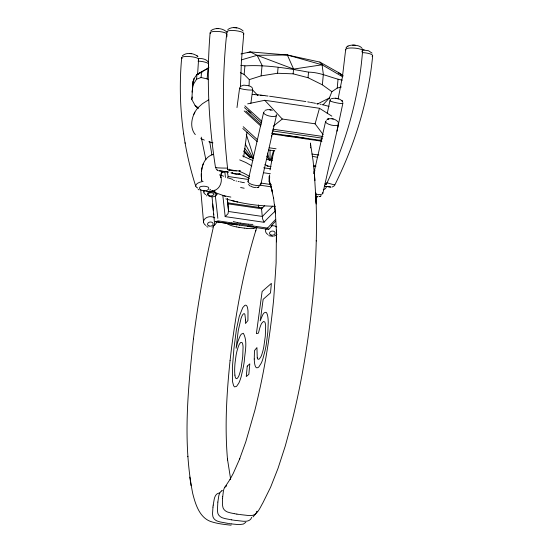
<?xml version="1.0" encoding="UTF-8"?>
<svg xmlns="http://www.w3.org/2000/svg" width="553" height="553" viewBox="0 0 553 553"><rect width="100%" height="100%" fill="white"/><g stroke="black" fill="none" stroke-linecap="round" stroke-linejoin="round"><path stroke-width="0.83" d="M270.03 160.432L270.037 150.174M201.41 177.942L201.817 180.983C200.124 171.188 202.204 157.958 212.953 154.391M239.477 514.504L248.242 515.493A32.751 29.98 37.9 0 0 249.845 515.548C256.986 516.454 260.034 507.543 262.862 502.877L270.604 487.207L278 468.419L285.272 446.036L291.998 421.303C302.242 379.904 309.016 337.683 313.067 295.233L313.088 294.998C316.164 261.051 317.374 226.896 315.749 192.831L316.198 203.981M316.268 241.011L316.281 240.368M240.472 86.303L241.398 61.411L243.776 33.602M198.188 108.409L195.071 105.443L191.815 99.485L192.976 81.568L194.062 78.54L196.986 74.455L208.93 67.625M249.05 86.233L249.292 79.625L244.136 74.475L240.327 72.623M310.572 146.891L310.516 147.907M197.601 74.206L198.582 59.282M222.576 498.716L222.513 504.564A18.062 16.535 37.9 0 0 222.672 506.092C222.887 509.583 225.977 511.857 229.17 512.527A32.758 29.98 37.9 0 0 230.753 512.942L234.002 513.613M222.576 498.668L222.7 496.829M210.105 32.917C206.352 77.793 208.605 123.063 215.504 167.538M226.827 36.837L227.013 34.334A8.489 2.122 4.8 0 0 217.474 31.424A8.489 2.122 4.8 0 0 210.43 33.574M222.7 496.781L223.405 491.029A18.083 16.549 37.9 0 1 223.765 489.578L223.896 489.17A9.85 9.014 37.9 0 1 224.47 487.87A5.751 5.267 37.9 0 1 226.212 485.983M269.173 176.117L269.166 176.22A32.461 30.235 -25.4 0 0 269.083 178.909L269.117 179.753A10.555 9.836 -25.4 0 0 270.528 184.605M181.702 57.63C177.679 100.874 182.449 144.9 195.748 186.243M345.701 49.314L342.452 76.756L338.07 99.215M362.609 50.682C359.091 96.962 346.095 142.252 326.415 184.204M192.002 92.088L194.062 78.54M193.55 84.084L196.543 79.217L196.986 74.455L208.08 68.372L207.105 78.885L208.557 79.687M196.543 79.217L201.064 77.517L201.575 71.973M244.136 74.475L244.938 65.869C266.276 64.673 287.622 68.213 308.539 72.16C320.429 72.201 330.894 77.925 342.252 80.15M249.292 79.625L261.106 75.879L262.081 65.365L257.117 55.314L250.191 51.906L240.984 53.966M261.106 75.879L277.558 73.259L278.069 67.715M341.353 86.973L337.226 88.065L331.897 91.687L322.371 84.823L308.028 77.71L293.145 73.839L293.588 69.077L287.346 54.989L250.191 51.906L247.751 52.742M308.028 77.71L308.539 72.16M322.371 84.823L323.346 74.309L322.074 64.805L319.904 62.088L287.346 54.989L257.117 55.314L241.53 59.848M337.226 88.065L338.021 79.459M208.253 68.413L208.64 64.293A8.489 2.067 6.2 0 0 198.009 61.12M217.847 502.089L217.433 510.066A18.062 17.136 48.8 0 0 217.55 511.643C217.626 515.168 220.654 517.587 223.889 518.258A32.758 31.072 48.8 0 0 225.458 518.679L231.437 519.827M230.083 360.411C226.661 393.439 224.615 426.812 227.553 459.965L227.449 458.976L230.663 479.347M226.917 31.687C221.829 77.455 222.479 123.775 227.725 169.501M217.854 502.041L218.732 496.103A18.083 17.15 48.8 0 1 219.126 494.603L219.278 494.182A9.85 9.346 48.8 0 1 219.887 492.834A5.751 5.454 48.8 0 1 221.691 490.877M193.439 338.913L193.446 338.837C198.271 300.777 205.073 262.979 213.721 225.603M372.66 55.749C368.45 100.764 354.874 144.623 334.786 185.027L334.351 184.909M212.967 507.115L212.566 513.253A18.062 17.509 67 0 0 212.642 514.857C212.608 518.389 215.573 520.905 218.822 521.569A32.758 31.749 67 0 0 220.391 521.991L228.451 523.477M212.974 507.06L213.202 505.131M193.446 338.837C187.889 390.003 182.67 442.497 192.707 493.442C195.465 504.377 199.702 518.465 212.006 521.921C218.193 523.815 224.684 524.527 231.099 525.184M230.083 360.452L231.569 347.768C236.712 308.173 244.046 268.744 255.804 230.546L255.617 231.154L256.875 227.283M230.864 197.082L223.861 195.748L214.923 192.479A6.954 5.641 82.4 0 1 213.838 191.877L213.824 191.366M213.209 505.076L214.253 499.034A18.083 17.53 67 0 1 214.688 497.506L214.854 497.071A9.85 9.546 67 0 1 215.504 495.702A5.751 5.578 67 0 1 217.37 493.705A6.906 6.691 67 0 1 219.002 493.124A10.631 10.307 67 0 1 219.797 492.958M236.988 107.593L239.615 88.024M243.666 156.969L246.984 132.285M250.868 103.349L252.693 89.731M201.492 171.368L202.087 167.538M191.815 99.485L192.237 96.975M270.002 169.916L271.668 161.324M271.682 161.234L272.442 157.709M327.252 113.337L329.92 100.715M336.964 131.172L342.839 103.39M272.463 157.612L274.081 150.672M247.972 181.419L263.567 112.563M260.864 184.225L276.472 115.28M313.772 173.677L325.565 121.612M322.862 193.28L338.471 124.335M323.229 134.718L315.099 123.817L319.468 108.284L264.769 100.293L247.675 103.846M270.776 159.706L273.5 150.762M257.014 511.262L256.869 511.691M202.329 166.536L203.428 163.308M317.104 196.536L315.632 200.359L317.069 196.626M256.834 511.767L256.115 513.212M251.691 517.345C250.813 520.421 247.44 521.479 244.557 521.279A32.751 31.072 48.8 0 1 242.954 521.23L234.175 520.249M331.897 91.687L329.36 97.964L322.959 104.883M197.483 108.298C191.773 115.321 189.029 127.155 195.299 134.628M227.47 177.997L228.14 176.497L227.283 171.43M193.82 114.34L194.158 113.593M194.469 112.888L194.808 112.141M268.903 229.336L272.187 225.624M326.394 187.253L325.157 188.815L323.27 189.797M346.054 47.869L346.275 47.496M271.371 159.962L272.712 157.778M314.581 171.188L314.961 170.607M224.739 487.421L230.331 478.926L230.083 479.34L233.318 473.264L239.802 458.637L239.387 459.605L245.809 441.771L254.829 410.43C264.009 373.745 270.12 336.314 273.735 298.675L276.141 262.71L276.403 230.083L276.583 241.868M210.693 31.065L210.949 30.712M245.809 522.302L243.348 524.071L239.497 524.59A32.751 31.749 67 0 1 237.88 524.548L231.811 523.947M182.296 55.86C186.368 52.003 194.103 53.019 197.96 56.662M253.025 516.937L255.652 513.82M346.524 47.164C348.743 44.917 352.337 45.014 355.247 45.228M227.781 29.579C232.08 26.15 239.394 27.284 243.161 30.975M264.714 205.585L261.562 208.875L262.246 216.423L228.576 211.502L227.394 198.914M198.34 107.406L202.495 103.681L208.571 99.858M334.109 185.974L331.987 187.087M240.514 174.382L236.076 174.036L230.905 172.854M240.265 86.448L243.749 85.148L248.753 85.687M276.956 234.465L274.012 236.145M273.272 126.208L282.279 119.026L315.099 123.817M211.26 30.38C215.587 27.456 222.119 28.162 226.059 31.376M258.113 187.294L259.233 186.679M320.104 196.35L321.231 195.734M209.635 190.011L210.596 189.403M272.816 206.207A180.679 73.3 -66.7 0 0 263.221 215.573C261.134 217.129 263.325 220.398 264.099 222.299L225.168 216.61L228.064 213.652L228.472 210.499A180.679 0.615 84.6 0 0 227.29 198.555M348.024 46.065L347.215 46.535M220.986 173.296L222.188 172.612M317.173 104.178L329.36 97.964L330.611 100.065M264.991 110.372L267.7 109.591L271.032 109.909L269.919 109.688M326.989 119.427L328.745 118.777L327.77 119.061C331.351 118.01 336.051 118.971 338.222 122.206M202.357 71.959L196.986 74.455L198.61 74.067M321.217 140.939L321.604 140.78M318.963 140.607L322.046 139.391M331.33 98.745C335.153 97.549 341.035 98.31 342.895 102.291M256.91 187.633L258.044 187.315M320.042 196.37L319.537 196.571L320.678 196.121M257.539 187.515L258.68 187.073M212.02 227.096L212.967 226.744M264.901 164.435L268.101 166.239M236.967 224.808L215.635 221.684L218.062 220.868L267.507 228.085L268.647 229.44M216.665 221.525L216.707 221.511A6.601 4.853 -5.3 0 1 213.624 225.493M212.234 190.875C218.988 190.495 222.451 182.898 221.02 177.333M221.338 172.847L224.995 171.907M211.792 190.992L208.101 191.58M203.103 181.405L199.716 182.255A8.537 3.753 -6.6 0 0 197.767 188.055M247.094 228.43L247.378 228.451A35.558 23.897 19.7 0 0 249.368 228.589L249.811 228.603A19.396 13.037 19.7 0 0 251.905 228.589L253.302 228.437M342.632 76.812L322.074 64.805L293.588 69.077L257.117 55.314M253.233 226.357L252.666 226.405A19.396 13.293 20.1 0 1 250.564 226.426L250.184 226.419A35.558 24.373 20.1 0 1 248.138 226.281L247.848 226.26M272.995 236.366L268.71 235.682M216.652 28.632L218.511 28.632M204.327 190.578C207.748 191.608 211.419 187.08 206.269 186.52A5.468 2.447 2.1 0 0 203.442 186.23C196.951 185.905 199.287 191.22 204.327 190.578A6.595 3.677 -2.8 0 0 204.292 192.071M362.326 49.881L368.54 50.752L372.017 53.102M362.72 49.881L364.185 49.894M285.085 135.699L285.403 135.706A17.447 7.016 2.8 0 1 287.657 135.817L288.12 135.851A33.139 13.32 2.8 0 1 290.477 136.086L295.682 136.764M275.456 206.276C258.673 206.096 241.875 203.746 225.804 198.859M215.635 221.684L215.152 221.608L237.03 224.815M352.607 45.125C355.945 45.201 360.169 45.47 362.229 48.512M277.558 73.259L293.145 73.839M198.755 58.355C202.108 58.521 206.331 58.957 208.301 62.088M236.829 27.899L233.484 27.65M191.594 53.738L190.101 53.6M252.431 94.342L254.753 94.542M248.587 224.186L248.878 224.214A35.558 24.83 20.5 0 0 250.868 224.345L251.311 224.359A19.396 13.542 20.5 0 0 252.894 224.352M254.76 94.625L258.113 94.957M248.366 224.165L240.52 223.115M247.592 226.232L239.649 225.161M231.977 172.812L232.55 172.875M246.797 228.403L244.322 228.119M257.615 94.819L264.839 95.607M260.408 95.206L262.875 95.475M265.177 95.731L268.032 96.049M269.608 96.229L305.864 101.552M313.482 165.7L315.839 165.99M338.242 73.155L339.922 73.369L343.295 75.92M244.212 228.106L238.986 227.345M231.693 523.933L229.101 523.573M240.804 65.316L244.938 65.869M336.86 98.448L335.408 98.24M225.7 171.7L228.43 172.121L218.705 170.683L221.587 171.105M225.361 171.651L221.967 171.16M328.04 186.644L330.839 187.08L324.307 186.223M313.62 166.128L315.832 166.439M327.653 186.589L324.431 186.126M272.615 129.146L323.042 136.508M272.221 130.867L322.648 138.236M271.717 133.225L321.231 140.455M272.387 133.999L321.964 141.236M269.228 147.796L276.071 148.792M311.968 154.038L318.805 155.034M268.806 149.953L274.779 150.824M312.286 156.299L317.705 157.335M267.002 165.941L271.06 166.536M263.726 167.815L270.68 168.831M263.518 172.743L270.362 173.739M228.14 176.497L248.497 179.469M261.147 183.098L271.405 184.598M259.813 185.165L271.405 186.859M227.338 202.785L262.046 207.859M261.555 208.73L227.871 203.808L227.573 203.145M248.062 226.426L268.578 229.412M296.007 136.812L301.44 137.683A33.139 13.32 2.8 0 1 303.659 138.119L304.081 138.215A17.447 7.016 2.8 0 1 306.079 138.727M253.592 158.241L249.742 156.886L253.537 157.453M266.836 159.451L272.539 160.301M238.834 514.408L236.884 514.11M233.532 520.152L231.458 519.834M236.871 514.103L234.299 513.668M239.615 173.967L240.202 174.064M240.5 223.108L237.928 222.645M238.951 227.338L236.387 226.882M239.636 225.154L237.189 224.712M249.742 156.886L249.797 156.9A8.565 7.438 63.3 0 1 250.004 156.983M307.731 101.883L309.562 102.215M310.461 102.374L312.957 102.837M313.586 102.948L315.514 103.307M316.745 103.529L318.438 103.853M220.405 176.801L221.311 177.015M244.412 182.718L242.297 182.317M333.293 119.006L331.918 118.743M270.141 109.736L272.394 110.275M236.276 226.854L235.841 226.771A35.558 23.897 19.7 0 1 233.829 226.322L233.38 226.205A19.396 13.037 19.7 0 1 231.23 225.569L229.785 225.002A7.797 5.24 19.7 0 1 228.016 224.048M237.002 224.677L236.601 224.594A35.558 24.38 20.1 0 1 234.59 224.145L234.196 224.048A19.396 13.293 20.1 0 1 231.99 223.391L231.285 223.122M241.765 182.207L240.196 181.889M237.624 222.589L237.341 222.527A35.558 24.83 20.5 0 1 235.329 222.078L234.88 221.96A19.396 13.542 20.5 0 1 233.269 221.49M320.056 104.171L321.252 104.42M239.103 173.905L240.299 174.209M239.152 181.667L238.108 181.439M250.011 156.941L250.709 157.128M322.44 104.683L323.616 104.952M201.064 77.517L207.105 78.885M236.048 180.969L236.56 181.087M231.666 200.532L237.707 202.004M234.513 180.603L233.497 180.354M324.182 105.091L329.063 106.425M212.96 142.895L208.799 141.713M287.346 54.989L322.074 64.805M326.629 182.711L334.786 185.027M207.942 227.089L206.711 226.626M242.511 155.891L252.859 160.557M250.765 157.142L253.212 158.421M228.202 177.921L232.931 179.462M239.705 159.886L245.878 162.527L251.836 165.935M220.039 174.741L223.654 176.241M204.334 140.116L200.794 138.506M249.818 86.061L251.733 87.174L252.673 88.632M217.046 170.013L217.612 170.345L215.857 168.61M319.904 62.088L339.922 73.369L341.706 75.215M198.154 189.347L199.087 189.893M223.046 195.506L225.209 196.274A4.528 2.468 66.7 0 0 225.444 196.246M319.468 108.284L331.862 116.151M250.281 186.181L248.553 184.481M206.359 195.665L206.704 195.914M248.428 110.724L251.034 112.881M198.251 108.125L195.071 105.443L197.642 107.621M196.84 55.563L197.67 56.316M244.868 105.837L261.866 121.314M244.474 107.565L261.472 123.043M245.961 111.077L261.147 124.909M244.177 110.925L260.705 125.973M243.223 126.727L257.546 139.771M242.788 128.49L257.18 141.589M219.818 174.859L220.958 176.988M244.322 152.275L249.306 157.017M243.942 151.591L248.829 156.375M243.928 151.501L249.431 156.928M252.548 89.911L257.795 95.42M264.769 100.293L282.279 119.026M271.945 132.969L273.092 134.206M243.997 150.437L249.769 156.693M244.806 148.467L250.938 156.741M267.528 228.119L267.541 228.147A177.078 72.526 -66.3 0 1 275.567 219.513M245.269 144.056L252.666 157.66M266.76 156.098L268.806 159.879M271.488 135.72L271.8 136.308M339.922 73.369L340.696 74.897M269.601 174.955L269.657 177.402A32.461 30.049 -23.7 0 0 269.56 180.078L269.594 180.914M246.258 134.296L253.682 157.218M267.521 153.063L269.574 160.494M271.081 186.866L272.622 192.776L270.811 185.773L273.659 198.555L273.5 197.566L275.463 213.527L274.53 204.479M257.263 357.853L256.924 347.595L254.491 350.588L254.249 359.001M205.882 159.769L201.251 137.144M211.93 155.075L209.691 141.416M183.541 133.321L183.637 133.888M185.034 142.695L185.131 143.289M191.103 485.721L189.776 477.066M234.894 375.128L234.686 372.045A22.846 4.846 -81.7 0 1 235.032 363.017L236.103 355.109A15.705 3.332 -81.7 0 1 237.119 350.505L238.302 346.662A15.242 3.235 -81.7 0 1 239.504 344.007L240.313 342.895A19.873 4.217 -81.7 0 1 240.928 342.411L241.951 342.514A14.108 2.993 -81.7 0 1 242.573 343.731L242.677 344.097A15.553 3.297 -81.7 0 1 242.919 345.438A15.131 3.207 -81.7 0 1 243.071 347.097L242.719 356.796L241.129 367.98A15.982 3.387 -81.7 0 1 240.417 371.063L239.262 374.816A13.673 2.896 -81.7 0 1 238.288 376.987L237.5 378.093A15.899 3.373 -81.7 0 1 235.488 377.713A15.463 3.277 -81.7 0 1 234.894 375.121M225.168 216.61L225.009 215.124A177.14 1.459 84.3 0 0 222.818 195.43M275.463 213.527L275.394 212.877L276.424 231.624M224.94 172.349L225.424 177.43M221.248 173.628L221.407 175.26M212.041 196.937L212.615 202.799M212.677 203.4L213.161 208.343M213.223 208.979L213.347 210.251M213.693 213.831L213.783 214.785M200.767 189.976L203.539 222.085M314.208 171.133L316.164 203.145M315.003 180.527L313.088 160.805L310.42 143.013A11.426 10.645 -25.4 0 1 310.523 144.368L310.599 145.377M258.576 204.956L258.652 205.944M258.659 206.013L258.776 207.707M187.833 456.301L187.854 456.737M192.976 81.568L193.087 84.975M201.34 173.995L201.354 176.829M362.146 52.625A8.489 2.143 5.4 0 1 370.524 54.021A8.489 2.143 5.4 0 1 372.121 56.351M345.991 49.908A8.489 1.922 4.4 0 1 354.922 48.132A8.489 1.922 4.4 0 1 361.786 51.388M325.779 183.879A8.509 0.588 16.4 0 1 325.288 184.253M276.293 114.63A6.601 2.226 12.8 0 1 269.09 115.985A6.601 2.226 12.8 0 1 264.458 111.658M256.122 187.191A2.8 1.023 13.2 0 1 253.502 187.273A2.8 1.023 13.2 0 1 251.048 186.078M260.753 183.631A6.601 2.302 12.9 0 1 253.633 184.992A6.601 2.302 12.9 0 1 248.574 180.644M338.118 123.45A6.601 2.226 12.8 0 1 331.385 125.109A6.601 2.226 12.8 0 1 326.45 120.713M318.314 196.045A2.8 1.023 13.2 0 1 318.252 196.128M317.678 196.412A2.8 1.023 13.2 0 1 315.493 196.329M322.682 192.562A6.601 2.302 12.9 0 1 315.535 194.02M271.136 185.967A10.555 9.774 -23.7 0 1 269.664 180.907M270.369 184.025A10.555 9.892 -27.2 0 1 269.021 181.073M239.055 171.243A180.347 88.404 -89.1 0 1 249.603 176.483M238.108 173.829A177.064 87.809 -89.2 0 1 249.465 178.495M214.709 190.239A177.064 1.479 84.3 0 1 217.834 218.324M271.267 225.907A180.326 73.155 -66.7 0 1 275.353 221.421M261.756 208.204A4.783 1.535 79.3 0 1 262.329 207.734M261.652 208.916A3.18 0.753 75.2 0 1 261.666 208.474M264.092 222.099A176.87 72.547 -66.4 0 1 275.083 211.294M213.776 191.808A4.341 4.106 47.1 0 1 212.138 190.591M212.629 204.016A180.347 0.588 84.6 0 1 214.723 225.306M220.357 176.925A23.171 17.855 56.1 0 1 220.854 176.953M244.191 188.214A105.609 47.219 1.7 0 1 240.624 187.522M229.198 170.898A6.664 3.595 -76 0 1 229.066 170.621M208.032 191.621A6.664 4.804 -46.2 0 1 205.778 191.193M226.239 486.018A6.906 6.318 37.9 0 1 226.419 485.928M221.718 490.919A6.906 6.553 48.8 0 1 222.493 490.559M227.864 224.131A10.555 7.092 19.7 0 1 226.896 223.225M254.961 227.981A7.797 5.24 19.7 0 1 253.302 228.437M256.405 227.041A10.555 7.092 19.7 0 1 255.127 228.119M267.956 234.534A6.601 4.853 -5.3 0 1 266.152 228.769M271.198 225.811A6.601 4.853 -5.3 0 1 276.783 226.965M205.958 225.486A6.601 4.853 -5.3 0 1 205.225 218.483A6.601 4.853 -5.3 0 1 214.785 217.91M227.207 32.316A8.489 1.984 6.3 0 1 235.682 30.692A8.489 1.984 6.3 0 1 243.285 34.155M240.5 170.849A8.862 1.044 2.6 0 1 236.414 170.801M236.435 170.953A8.509 1.023 2.6 0 1 227.871 169.398M227.221 168.112A8.537 0.394 1 0 1 218.089 167.863A8.537 0.394 1 0 1 216.023 167.407M182.193 58.397A8.489 1.846 5.2 0 1 189.755 56.565A8.489 1.846 5.2 0 1 198.32 59.634M205.847 194.587A8.509 4.327 -7.5 0 1 204.078 190.474M254.249 359.001A22.797 4.832 -81.7 0 0 254.65 363.618A23.938 5.074 -81.7 0 0 254.898 364.835A22.95 4.866 -81.7 0 0 255.928 367.289L256.855 367.856L257.968 367.572A36.042 7.645 -81.7 0 0 258.984 366.729L261.286 363.072A23.689 5.025 -81.7 0 0 262.744 359.312L265.032 350.83A28.777 6.104 -81.7 0 0 266.422 343.607L267.846 331.89L268.24 322.371A24.325 5.157 -81.7 0 0 267.963 317.837L267.859 317.056A26.779 5.675 -81.7 0 0 267.458 315.023L266.954 313.537A22.355 4.742 -81.7 0 0 265.889 312.272L264.244 312.791A23.337 4.949 -81.7 0 0 262.564 315.134L260.235 320.851L263.159 299.318L270.5 292.903L271.385 283.392L262.129 291.479L256.385 333.639L258.479 333.12A17.924 3.802 -81.7 0 1 260.456 326.035A15.38 3.263 -81.7 0 1 261.742 323.242L263.477 321.48L264.728 321.95A14.689 3.118 -81.7 0 1 265.322 323.581A15.553 3.297 -81.7 0 1 265.654 326.222L265.309 336.127L263.795 346.959A17.641 3.74 -81.7 0 1 262.841 351.127L262.004 353.975A15.408 3.27 -81.7 0 1 260.919 356.72L259.35 359.021L258.051 359.305A14.108 2.993 -81.7 0 1 257.263 357.853M252.438 89.468A6.601 0.836 7.6 0 1 245.491 89.627A6.601 0.836 7.6 0 1 240.375 87.72M237.389 173.939A2.8 0.415 7.9 0 1 233.29 173.58A2.8 0.415 7.9 0 1 232.841 172.868M239.781 170.988A6.595 0.899 7.8 0 1 239.29 170.981M235.315 170.635A6.595 0.899 7.8 0 1 229.011 169.135M342.577 103.135A6.601 0.733 11.9 0 1 336.065 102.734A6.601 0.733 11.9 0 1 330.39 100.522M325.924 183.361A6.595 0.795 12 0 1 325.088 183.603M245.567 319.924L245.484 323.505L247.917 320.505L248.014 311.346A20.337 4.313 -81.7 0 0 247.495 307.717A20.406 4.327 -81.7 0 0 246.583 305.615L245.767 305.132L244.792 305.394L242.739 307.627L239.207 316.544L236.394 329.692L233.94 348.514L232.384 367.503L232.55 381.701L233.608 385.752L234.61 386.92L236.566 386.36L238.723 383.264A23.413 4.963 -81.7 0 0 239.995 380.264A22.721 4.818 -81.7 0 0 241.212 376.482L243.382 366.881A30.477 6.463 -81.7 0 0 244.253 361.524C244.785 352.372 247.972 341.623 243.348 333.279L241.412 334.095A23.468 4.977 -81.7 0 0 240.002 336.203L237.818 341.664L236.083 348.279L238.281 330.452L241.053 318.376A14.952 3.173 -81.7 0 1 243.064 314.284A16.576 3.518 -81.7 0 1 243.52 313.869L244.149 313.675A12.788 2.71 -81.7 0 1 244.903 314.436L245.567 319.924M216.99 194.31C215.898 198.105 206.29 197.476 207.582 193.177C210.181 191.131 215.449 191.2 216.99 194.31M247.239 366.107L246.265 376.565L248.843 374.319L249.818 363.853L247.239 366.107M342.535 101.413L342.058 100.777L342.535 101.413M209.483 195.727A2.8 1.59 -3 0 0 213.707 194.227A2.8 1.59 -3 0 0 209.546 192.969A2.8 1.59 -3 0 0 209.483 195.727M271.025 235.046A2.8 2.088 -5.8 0 0 275.131 232.944A2.8 2.088 -5.8 0 0 270.866 231.431A2.8 2.088 -5.8 0 0 271.025 235.046M209.034 225.99A2.8 2.088 -5.8 0 0 213.133 223.889A2.8 2.088 -5.8 0 0 208.868 222.375A2.8 2.088 -5.8 0 0 209.034 225.99"/></g></svg>
